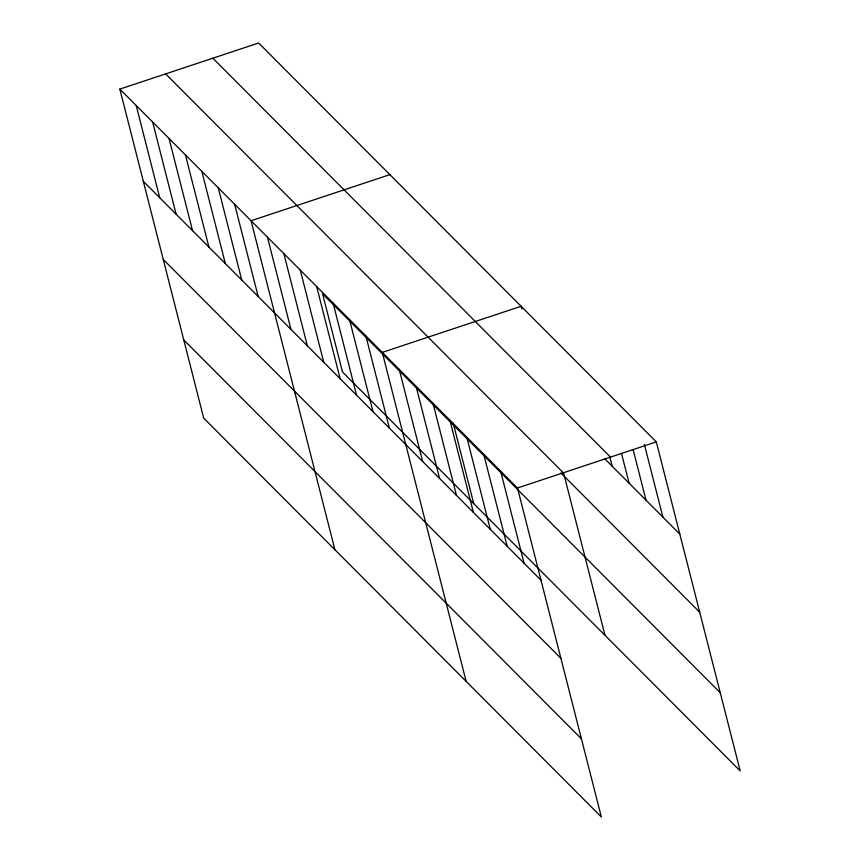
<?xml version="1.0" encoding="UTF-8"?>
<svg xmlns="http://www.w3.org/2000/svg" width="860" height="860" viewBox="0 0 860 860"><rect width="100%" height="100%" fill="white"/><g stroke="black" fill="none" stroke-linecap="round" stroke-linejoin="round"><path stroke-width="1.29" d="M119.83 89.107L517.494 488.007L601.355 817L203.691 418.111L119.83 89.107L258.645 43L656.309 441.889L740.17 770.893L342.506 371.993L322.586 293.851L720.25 692.741M389.881 174.634L251.055 220.74L334.916 549.744M517.494 488.007L656.309 441.889M212.839 58.211L610.503 457.112M604.698 458.724L679.808 534.071M165.636 73.895L563.3 472.785M560.881 472.946L699.728 612.223M143.319 181.288L540.983 580.178M163.239 259.44L560.903 658.33M183.771 339.958L581.435 738.847M644.376 444.416L662.909 517.118M633.1 449.533L646.01 500.165M621.49 453.349L629.101 483.212M609.89 457.176L612.202 466.26M521.773 308.869L521.106 306.267L382.281 352.374L466.142 681.378M563.558 472.817L604.967 635.271M500.584 471.054L524.084 563.225M483.685 454.101L507.185 546.272M466.786 437.149L490.286 529.319M453.156 422.883L473.742 503.637M449.887 420.196L473.387 512.366M432.988 403.233L456.488 495.414M416.089 386.28L439.578 478.461M399.19 369.327L422.679 461.508M365.876 335.927L389.376 428.108M349.483 319.469L372.971 411.65M333.078 303.01L356.567 395.191M316.673 286.563L340.162 378.744M300.269 270.104L323.758 362.286M283.864 253.657L307.364 345.827M267.46 237.199L290.959 329.38M234.651 204.293L258.15 296.463M218.246 187.835L241.746 280.016M201.842 171.376L225.341 263.558M185.438 154.929L208.937 247.1M169.033 138.471L192.532 230.652M152.639 122.012L176.128 214.194M136.235 105.565L159.724 197.746"/></g></svg>
